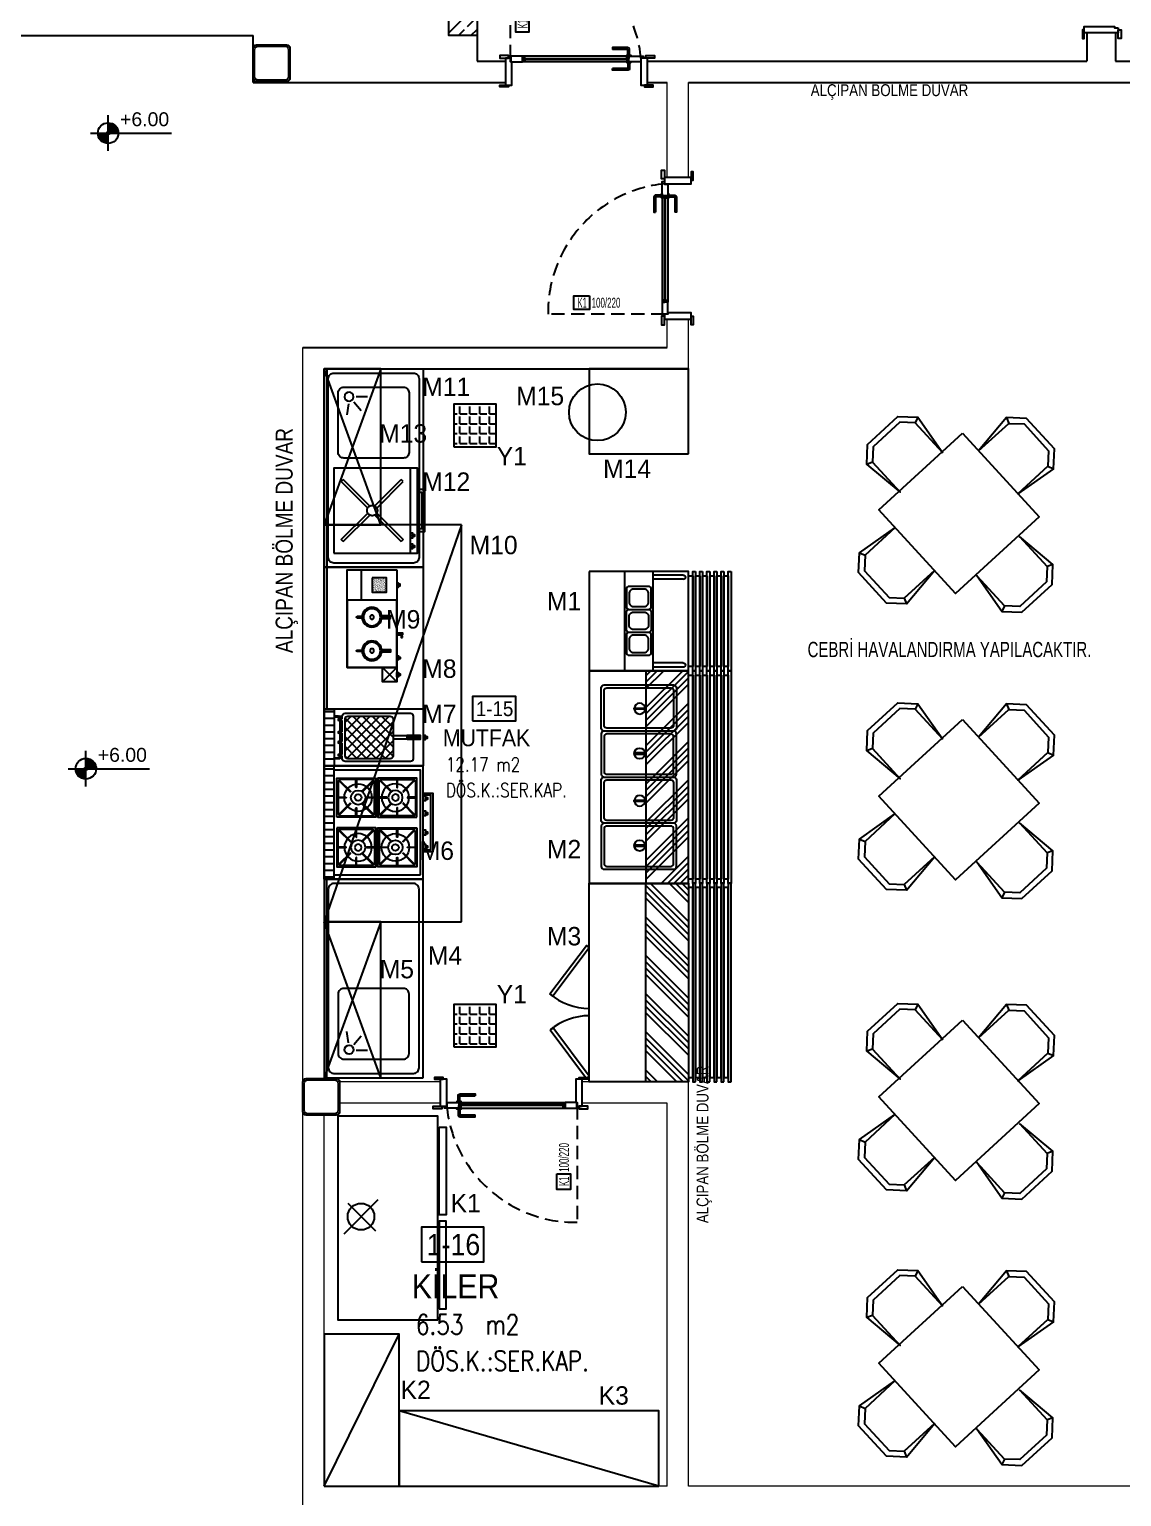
# Model space of a CAD drawing. Header units: centimetres. Extents: x 681015 to 688218, y 3995806 to 4004619.
# Drawn here: x 684008 to 684778, y 4000407 to 4001442 of the extents above; entities that cross this region are included whole.
import ezdxf
from ezdxf.enums import TextEntityAlignment as Align

# ---------------------------------------------------------------- set-up
doc = ezdxf.new("R2010")
doc.units = ezdxf.units.CM
doc.header["$LTSCALE"] = 100
doc.header["$MEASUREMENT"] = 0
for name, pattern in [('DASHED', [19.05, 12.7, -6.35]), ('DUZ', [500, 500]), ('HIDDEN2', [0.1875, 0.125, -0.0625])]:
    doc.linetypes.add(name, pattern=pattern)
doc.layers.get('0').update_dxf_attribs({"linetype": 'DUZ'})
for name, color, linetype in [('A-TEFRİŞ 2', 35, 'Continuous'), ('B-H', 34, 'Continuous'), ('BA', 6, 'Continuous'), ('CIHAZ', 2, 'Continuous'), ('DUV', 4, 'Continuous'), ('kapi', 2, 'Continuous'), ('KOT', 30, 'Continuous'), ('NOTASYON', 7, 'Continuous'), ('S2000-002 Çizgi', 7, 'Continuous'), ('TEXT', 7, 'Continuous'), ('TEXT-DÖŞ-KAPLAMA', 30, 'Continuous'), ('TEXT-M2', 8, 'Continuous'), ('TEXT-ODA-NO', 3, 'Continuous'), ('YAZI', 7, 'Continuous'), ('YZ1', 7, 'Continuous')]:
    doc.layers.add(name, color=color, linetype=linetype)
doc.layers.add('DOGALGAZ', color=130, linetype='Continuous', lineweight=0)
doc.styles.add('ARIEL25S', font='arial.ttf', dxfattribs={"width": 0.9, "height": 75})
doc.styles.add('BAS', font='arial.ttf', dxfattribs={"height": 100})
doc.styles.add('HELVI', font='arial.ttf', dxfattribs={"width": 0.9})
doc.styles.add('OL', font='arial.ttf', dxfattribs={"width": 0.8, "height": 15})
doc.styles.add('ROMANS', font='ROMANS.shx', dxfattribs={"width": 0.9})
doc.styles.add('SIMPLEX', font='turkce.shx', dxfattribs={"width": 0.65, "height": 10})
doc.styles.add('TAKSİM', font='GOTHIC.TTF', dxfattribs={"height": 20})
doc.styles.add('TR', font='arial.ttf')

# ---------------------------------------------------------------- blocks, each defined once
blk = doc.blocks.new('İSİM-DÖŞ')
at = {"style": 'HELVI', "width": 0.9}
for p in [(-2.06, -35.97), (-2.06, -65.17)]:
    blk.add_attdef('ODA', text='', height=21.78, dxfattribs=at).set_placement(p, align=Align.BOTTOM_LEFT)
at = {"layer": 'TEXT-DÖŞ-KAPLAMA', "style": 'ROMANS', "width": 0.8}
blk.add_attdef('DÖS', text='', height=16.34, dxfattribs=at).set_placement((0.55, -109.88), align=Align.BOTTOM_LEFT)
at = {"layer": 'TEXT-M2', "style": 'ROMANS', "width": 0.8}
blk.add_attdef('M2', text='', height=16.34, dxfattribs=at).set_placement((0.55, -87.06), align=Align.BOTTOM_LEFT)
blk = doc.blocks.new('K')
at = {"layer": 'KOT'}
for p, q in [((0, -9.49), (0, 9.49)), ((-9.49, 0), (33.83, 0)), ((-5.39, -1.03), (-5.39, 0)), ((-5.15, -1.91), (-5.15, 0)), ((-4.9, -2.47), (-4.9, 0)), ((-4.66, -2.91), (-4.66, 0)), ((-4.41, -3.27), (-4.41, 0)), ((-4.17, -3.57), (-4.17, 0)), ((-3.92, -3.84), (-3.92, 0)), ((-3.68, -4.08), (-3.68, 0)), ((-3.43, -4.28), (-3.43, 0)), ((-3.19, -4.47), (-3.19, 0)), ((-2.94, -4.63), (-2.94, 0)), ((-2.7, -4.78), (-2.7, 0)), ((-2.45, -4.91), (-2.45, 0)), ((-2.21, -5.03), (-2.21, 0)), ((-1.96, -5.13), (-1.96, 0)), ((-1.72, -5.21), (-1.72, 0)), ((-1.47, -5.29), (-1.47, 0)), ((-1.23, -5.35), (-1.23, 0)), ((-0.98, -5.4), (-0.98, 0)), ((-0.74, -5.44), (-0.74, 0)), ((0.25, 5.48), (0.25, 0.66)), ((0.49, 5.47), (0.49, 0.5)), ((0.74, 5.44), (0.74, 0)), ((0.98, 5.4), (0.98, 0)), ((1.23, 5.35), (1.23, 0)), ((1.47, 5.29), (1.47, 0)), ((1.72, 5.21), (1.72, 0)), ((1.96, 5.13), (1.96, 0)), ((2.21, 5.03), (2.21, 0)), ((2.45, 4.91), (2.45, 0)), ((2.7, 4.78), (2.7, 0)), ((2.94, 4.63), (2.94, 0)), ((3.19, 4.47), (3.19, 0)), ((3.43, 4.28), (3.43, 0)), ((3.68, 4.08), (3.68, 0)), ((3.92, 3.84), (3.92, 0)), ((4.17, 3.57), (4.17, 0)), ((4.41, 3.27), (4.41, 0)), ((4.66, 2.91), (4.66, 0)), ((4.9, 2.47), (4.9, 0)), ((5.15, 1.91), (5.15, 0)), ((5.39, 1.03), (5.39, 0)), ((-0.49, -5.47), (-0.49, -0.5)), ((-0.25, -5.48), (-0.25, -0.66))]:
    blk.add_line(p, q, dxfattribs=at)
for radius in [5.49, 0.7]:
    blk.add_circle((0, 0), radius, dxfattribs=at)
blk = doc.blocks.new('A$C604B7618')
at = {"layer": 'S2000-002 Çizgi'}
blk.add_lwpolyline([(0, 30.6), (30.6, 30.6), (30.6, 0), (0, 0), (0, 30.6)], dxfattribs=at)
blk.add_lwpolyline([(15.5, 29.5), (15.5, 23.4, -0.414214), (15.3, 23.2), (15.2, 23.2, -0.414214), (15, 23.4), (15, 29.5), (2.7, 29.5, 0.668179), (2.3, 28.6), (10.8, 20.1, -0.810443), (10.4, 19.8), (1.6, 28.6, 0.668179), (1, 28.4), (1, 15.5), (7.1, 15.5, -0.414214), (7.3, 15.3), (7.3, 15.2, -0.414214), (7.1, 15), (1, 15), (1, 2.7, 0.668179), (1.9, 2.3), (10.4, 10.8, -0.810443), (10.8, 10.4), (2, 1.6, 0.668179), (2.2, 1), (15, 1), (15, 7.1, -0.414214), (15.2, 7.3), (15.3, 7.3, -0.414214), (15.5, 7.1), (15.5, 1), (27.9, 1, 0.668179), (28.3, 1.9), (19.8, 10.4, -0.810443), (20.2, 10.8), (29, 2, 0.668179), (29.5, 2.2), (29.5, 15), (23.4, 15, -0.414214), (23.2, 15.2), (23.2, 15.3, -0.414214), (23.4, 15.5), (29.5, 15.5), (29.5, 28.4, 0.668179), (29, 28.6), (20.2, 19.8, -0.810443), (19.8, 20.1), (28.3, 28.6, 0.668179), (27.9, 29.5)], format="xyb", close=True, dxfattribs=at)
for radius in [10.8, 5.66, 2.6]:
    blk.add_circle((15.3, 13.8), radius, dxfattribs=at)
blk = doc.blocks.new('A$C65570A91')
at = {"layer": 'S2000-002 Çizgi'}
h = blk.add_hatch(dxfattribs=at)
h.set_pattern_fill('ANSI31', color=256, scale=1.5, angle=45, style=0)
h.set_pattern_definition([(90, (-2508.419, -6408.717), (-4.7625, 9e-16), [])])
h.paths.add_polyline_path([(0, 77), (0, 70), (80, 70), (80, 77)])
for points in [[(80, 70), (0, 70), (0, 77), (80, 77)], [(0, 7), (80, 7), (80, 77), (0, 77)], [(3, 9), (77, 9), (77, 70), (3, 70)], [(21.2, 7), (24.8, 7), (24.8, 5.5), (21.2, 5.5)], [(22.2, 5.5), (23.6, 5.5), (23.6, 4.1), (22.2, 4.1)], [(31, 7), (34.7, 7), (34.7, 5.5), (31, 5.5)], [(32, 5.5), (33.5, 5.5), (33.5, 4.1), (32, 4.1)], [(44.6, 7), (48.2, 7), (48.2, 5.5), (44.6, 5.5)], [(45.5, 5.5), (47, 5.5), (47, 4.1), (45.5, 4.1)], [(55.2, 7), (58.8, 7), (58.8, 5.5), (55.2, 5.5)], [(56.2, 5.5), (57.6, 5.5), (57.6, 4.1), (56.2, 4.1)]]:
    blk.add_lwpolyline(points, close=True, dxfattribs=at)
blk.add_lwpolyline([(19.5, 7), (19.5, 0), (60.5, 0), (60.5, 7), (59.5, 7), (59.5, 2), (20.5, 2), (20.5, 7), (19.5, 7)], dxfattribs=at)
at = {"layer": 'S2000-002 Çizgi', "yscale": 0.8999999999996362}
for p, xscale, zscale in [((36.2, 40.5), -0.8999999999996362, 0.9), ((43.8, 40.5), 0.8999999999996362, 0.8999999999996362)]:
    blk.add_blockref('A$C604B7618', p, dxfattribs=dict(at, xscale=xscale, zscale=zscale))
at = {"layer": 'S2000-002 Çizgi', "yscale": 0.8999999999996362, "rotation": 180}
for p, xscale, zscale in [((36.2, 39.1), 0.8999999999996362, 0.8999999999996362), ((43.8, 39.1), -0.8999999999996362, 0.9)]:
    blk.add_blockref('A$C604B7618', p, dxfattribs=dict(at, xscale=xscale, zscale=zscale))
blk = doc.blocks.new('A$C3D043C48')
at = {"layer": 'S2000-002 Çizgi'}
h = blk.add_hatch(dxfattribs=at)
h.set_pattern_fill('ANSI31', color=256, scale=1.5, angle=45, style=0)
h.set_pattern_definition([(90, (-3458.603, -4993.7387), (-4.7625, 9e-16), [])])
h.paths.add_polyline_path([(0, 72.6), (0, 65.6), (40, 65.6), (40, 72.6)])
h = blk.add_hatch(color=256, dxfattribs=at)
h.paths.add_polyline_path([(35, 61.8), (35, 62.4), (35, 65.6), (34.4, 65.6), (34.4, 62.4, -0.414214), (33.4, 61.4), (33, 61.4), (33, 60.8), (34, 60.8, 0.414214)])
h.paths.add_polyline_path([(32, 61.4), (24, 61.4), (24, 60.8), (32, 60.8)])
h.paths.add_polyline_path([(23, 61.4), (17, 61.4), (17, 60.8), (23, 60.8)])
h.paths.add_polyline_path([(16, 61.4), (8, 61.4), (8, 60.8), (16, 60.8)])
h.paths.add_polyline_path([(5.6, 62.4), (5.6, 65.6), (5, 65.6), (5, 61.8, 0.414214), (6, 60.8), (6.6, 60.8), (7, 60.8), (7, 61.4), (6.6, 61.4, -0.414214)])
h = blk.add_hatch(dxfattribs=at)
h.set_pattern_fill('ANSI37', color=256, scale=1.5, style=0)
h.set_pattern_definition([(45, (-3527.4763, -4981.5224), (-3.367596, 3.367596), []), (135, (-3527.4763, -4981.5224), (-3.367596, -3.367596), [])])
h.paths.add_polyline_path([(35, 55.8, 0.414214), (33, 57.8), (7, 57.8, 0.414214), (5, 55.8), (5, 26, 0.414214), (7, 24), (33, 24, 0.414214), (35, 26)])
blk.add_hatch(color=256, dxfattribs=at).paths.add_polyline_path([(18.5, 14), (21.5, 14), (21.5, 4.8), (18.5, 4.8)])
for p, q in [((5, 65.6), (5.6, 65.6)), ((5, 61.8), (5, 65.6)), ((5.6, 65.6), (5.6, 62.4)), ((7, 59.8), (7, 62.3)), ((8, 59.8), (8, 62.3)), ((16, 59.8), (16, 62.3)), ((17, 59.8), (17, 62.3)), ((23, 59.8), (23, 62.3)), ((24, 59.8), (24, 62.3)), ((32, 59.8), (32, 62.3)), ((33, 59.8), (33, 62.3)), ((35, 65.6), (34.4, 65.6)), ((34.4, 65.6), (34.4, 62.4)), ((35, 62.4), (35, 65.6)), ((35, 62.4), (35, 61.8)), ((6.6, 60.8), (6, 60.8)), ((6.6, 61.4), (7, 61.4)), ((7, 60.8), (6.6, 60.8)), ((8, 61.4), (16, 61.4)), ((16, 60.8), (8, 60.8)), ((17, 61.4), (23, 61.4)), ((23, 60.8), (17, 60.8)), ((24, 61.4), (32, 61.4)), ((32, 60.8), (24, 60.8)), ((33, 61.4), (33.4, 61.4)), ((34, 60.8), (33, 60.8))]:
    blk.add_line(p, q, dxfattribs=at)
for points in [[(0, 2.6), (40, 2.6), (40, 72.6), (0, 72.6)], [(0, 72.6), (40, 72.6), (40, 65.6), (0, 65.6)], [(19, 24), (19, 14), (21, 14), (21, 24)], [(18.5, 14), (21.5, 14), (21.5, 4.8), (18.5, 4.8)], [(18.4, 2.6), (21.6, 2.6), (21.6, 1.3), (18.4, 1.3)], [(19.3, 1.3), (20.7, 1.3), (20.7, 0), (19.3, 0)]]:
    blk.add_lwpolyline(points, close=True, dxfattribs=at)
for points in [[(29, 9.8), (5, 9.8, -0.414214), (3, 11.8), (3, 57.8, -0.414214), (5, 59.8), (7, 59.8)], [(33, 59.8), (35, 59.8, -0.414214), (37, 57.8), (37, 11.8, -0.414214), (35, 9.8), (29, 9.8)]]:
    blk.add_lwpolyline(points, format="xyb", dxfattribs=at)
blk.add_lwpolyline([(7, 57.8), (33, 57.8, -0.414214), (35, 55.8), (35, 26, -0.414214), (33, 24), (7, 24, -0.414214), (5, 26), (5, 55.8, -0.414214)], format="xyb", close=True, dxfattribs=at)
for points in [[(8, 59.8), (16, 59.8)], [(17, 59.8), (23, 59.8)], [(24, 59.8), (32, 59.8)]]:
    blk.add_lwpolyline(points, dxfattribs=at)
for centre, radius, start, end in [((6.6, 62.4), 1, 180, 270), ((7.5, 62.3), 0.5, 0, 180), ((16.5, 62.3), 0.5, 0, 180), ((23.5, 62.3), 0.5, 0, 180), ((32.5, 62.3), 0.5, 0, 180), ((33.4, 62.4), 1, 270, 0), ((6, 61.8), 1, 180, 270), ((34, 61.8), 1, 270, 0)]:
    blk.add_arc(centre, radius, start, end, dxfattribs=at)
blk = doc.blocks.new('A$C521B02A0')
at = {"layer": 'S2000-002 Çizgi'}
blk.add_line((6.6, 10), (10.6, 10), dxfattribs=at)
for points in [[(0, 64), (0, 10), (60, 10), (60, 64)], [(0, 64), (0, 5), (60, 5), (60, 64)], [(3, 10), (6.6, 10), (6.6, 8.5), (3, 8.5)], [(4, 8.5), (5.4, 8.5), (5.4, 7.1), (4, 7.1)], [(10.6, 10), (14.3, 10), (14.3, 8.5), (10.6, 8.5)], [(11.6, 8.5), (13.1, 8.5), (13.1, 7.1), (11.6, 7.1)], [(45, 0), (15, 0), (15, 5), (45, 5)], [(43, 2), (17, 2), (17, 5), (43, 5)]]:
    blk.add_lwpolyline(points, close=True, dxfattribs=at)
at = {"layer": 'S2000-002 Çizgi', "linetype": 'DASHED'}
for points in [[(8.1, 57.4), (9.5, 58.8)], [(8.1, 57.4), (26.8, 38.7)], [(9.5, 58.8), (28.2, 40.1)], [(31.9, 40.2), (50.5, 58.8)], [(33.3, 38.8), (51.9, 57.4)], [(50.5, 58.8), (51.9, 57.4)], [(26.7, 35.1), (8.1, 16.4)], [(28.1, 33.6), (9.5, 15)], [(31.8, 33.7), (50.5, 15)], [(33.2, 35.2), (51.9, 16.4)], [(9.5, 15), (8.1, 16.4)], [(50.5, 15), (51.9, 16.4)]]:
    blk.add_lwpolyline(points, dxfattribs=at)
blk.add_circle((30, 36.9), 3.63, dxfattribs=at)
blk = doc.blocks.new('A$C55296281')
at = {"layer": 'S2000-002 Çizgi'}
for p, q in [((24.7, 52.8), (32.5, 53.9)), ((19.5, 47.3), (19.5, 39.4)), ((23.4, 49), (29.5, 43.9))]:
    blk.add_line(p, q, dxfattribs=at)
for points in [[(0, 68), (140, 68), (140, 70), (0, 70)], [(0, 0), (140, 0), (140, 70), (0, 70)]]:
    blk.add_lwpolyline(points, close=True, dxfattribs=at)
for points in [[(7, 3), (133, 3, 0.414214), (137, 7), (137, 63, 0.414214), (133, 67), (7, 67, 0.414214), (3, 63), (3, 7, 0.414214)], [(17, 10), (59, 10, 0.414214), (63, 14), (63, 56, 0.414214), (59, 60), (17, 60, 0.414214), (13, 56), (13, 14, 0.414214)]]:
    blk.add_lwpolyline(points, format="xyb", close=True, dxfattribs=at)
blk.add_circle((19.7, 52.3), 3.19, dxfattribs=at)
blk = doc.blocks.new('A$C047744E0')
at = {"layer": 'S2000-002 Çizgi'}
h = blk.add_hatch(dxfattribs=at)
h.set_pattern_fill('AR-SAND', color=256, scale=0.5, style=0)
h.set_pattern_definition([(37.5, (-4072.69315, -3944.5775), (-0.03149668, 0.96341188), [0, -0.76, 0, -0.85, 0, -0.8125]), (7.5, (-4072.6931, -3944.5775), (0.88488835, 1.41107303), [0, -0.41, 0, -0.685, 0, -0.2625]), (327.5, (-4073.30815, -3944.5775), (1.55707093, 0.00282953), [0, -0.25, 0, -0.9, 0, -1.175]), (317.5, (-4073.3081, -3944.5775), (1.5030633, 0.43883778), [0, -0.125, 0, -0.59, 0, -0.675])])
h.paths.add_polyline_path([(5.7, 21.6), (15.8, 21.6), (15.8, 11.5), (5.7, 11.5)])
for points in [[(34.4, 14.8, -0.072213), (32.4, 14.8), (32.4, 8.5), (34.4, 8.5)], [(56.1, 8.5), (58.1, 8.5), (58.1, 14.8, -0.072213), (56.1, 14.8)]]:
    blk.add_hatch(color=256, dxfattribs=at).paths.add_polyline_path(points)
for p, q in [((69, 14.2), (79, 4.2)), ((79, 14.2), (69, 4.2))]:
    blk.add_line(p, q, dxfattribs=at)
for points in [[(0, 4.2), (69, 4.2), (69, 39.2), (0, 39.2)], [(0, 29.2), (21.5, 29.2), (21.5, 39.2), (0, 39.2)], [(69, 4.2), (21.5, 4.2), (21.5, 39.2), (69, 39.2)], [(5.7, 21.6), (15.8, 21.6), (15.8, 11.5), (5.7, 11.5)], [(69, 4.2), (79, 4.2), (79, 14.2), (69, 14.2)], [(9.3, 4.2), (12.2, 4.2), (12.2, 3), (9.3, 3)], [(10.2, 3), (11.3, 3), (11.3, 1.9), (10.2, 1.9)], [(47.8, 0.2), (45.2, 0.4), (45.2, 1), (47.8, 1.2)], [(63.5, 4.2), (60.6, 4.2), (60.6, 3), (63.5, 3)], [(62.7, 3), (61.5, 3), (61.5, 1.9), (62.7, 1.9)], [(75.5, 4.2), (72.5, 4.2), (72.5, 3), (75.5, 3)], [(74.6, 3), (73.4, 3), (73.4, 1.9), (74.6, 1.9)]]:
    blk.add_lwpolyline(points, close=True, dxfattribs=at)
for points in [[(32.9, 28.7), (32.9, 32.2)], [(33.8, 32.2), (33.8, 28.7)], [(56.7, 32.2), (56.7, 28.7)], [(57.6, 28.7), (57.6, 32.2)], [(34.4, 14.8), (34.4, 8.5), (32.4, 8.5), (32.4, 14.8)], [(56.1, 14.8), (56.1, 8.5), (58.1, 8.5), (58.1, 14.8)], [(45.8, 0), (44.7, 0), (44.7, 4.2)], [(45.8, 4.2), (45.8, 1.1)], [(45.8, 0.4), (45.8, 0)]]:
    blk.add_lwpolyline(points, dxfattribs=at)
for centre, radius in [((33.4, 21.7), 7), ((33.4, 21.7), 6), ((33.4, 21.7), 1.45), ((57.1, 21.7), 7), ((57.1, 21.7), 6), ((57.1, 21.7), 1.45)]:
    blk.add_circle(centre, radius, dxfattribs=at)
for centre in [(33.4, 32.2), (57.1, 32.2)]:
    blk.add_arc(centre, 0.438, 0, 180, dxfattribs=at)
blk = doc.blocks.new('A$C34105880')
at = {"layer": 'S2000-002 Çizgi'}
for p, q in [((2.5, 33.7), (2.5, 55)), ((5.5, 33.7), (5.5, 55)), ((64.5, 33.7), (64.5, 55)), ((67.5, 33.7), (67.5, 55))]:
    blk.add_line(p, q, dxfattribs=at)
for points in [[(0, 100), (70, 100), (70, 30), (0, 30)], [(0, 55), (0, 75), (70, 75), (70, 55)], [(0, 25), (70, 25), (70, 27), (0, 27)], [(0, 20), (70, 20), (70, 22), (0, 22)], [(3, 27), (67, 27), (67, 30), (3, 30)], [(3, 22), (67, 22), (67, 25), (3, 25)], [(0, 15), (70, 15), (70, 17), (0, 17)], [(0, 10), (70, 10), (70, 12), (0, 12)], [(3, 17), (67, 17), (67, 20), (3, 20)], [(3, 12), (67, 12), (67, 15), (3, 15)], [(3, 12), (67, 12), (67, 15), (3, 15)], [(3, 12), (67, 12), (67, 15), (3, 15)], [(0, 5), (70, 5), (70, 7), (0, 7)], [(0, 0), (70, 0), (70, 2), (0, 2)], [(3, 7), (67, 7), (67, 10), (3, 10)], [(3, 7), (67, 7), (67, 10), (3, 10)], [(3, 2), (67, 2), (67, 5), (3, 5)]]:
    blk.add_lwpolyline(points, close=True, dxfattribs=at)
for points in [[(12.5, 73.8), (24.7, 73.8, -0.414214), (26.7, 71.8), (26.7, 58.2, -0.414214), (24.7, 56.2), (12.5, 56.2, -0.414214), (10.5, 58.2), (10.5, 71.8, -0.414214)], [(40.9, 73.8), (28.7, 73.8, 0.414214), (26.7, 71.8), (26.7, 58.2, 0.414214), (28.7, 56.2), (40.9, 56.2, 0.414214), (42.9, 58.2), (42.9, 71.8, 0.414214)], [(44.9, 73.8), (57.1, 73.8, -0.414214), (59.1, 71.8), (59.1, 58.2, -0.414214), (57.1, 56.2), (44.9, 56.2, -0.414214), (42.9, 58.2), (42.9, 71.8, -0.414214)], [(15.5, 71.8), (21.7, 71.8, -0.414214), (24.7, 68.8), (24.7, 61.2, -0.414214), (21.7, 58.2), (15.5, 58.2, -0.414214), (12.5, 61.2), (12.5, 68.8, -0.414214)], [(37.9, 71.8), (31.7, 71.8, 0.414214), (28.7, 68.8), (28.7, 61.2, 0.414214), (31.7, 58.2), (37.9, 58.2, 0.414214), (40.9, 61.2), (40.9, 68.8, 0.414214)], [(47.9, 71.8), (54.1, 71.8, -0.414214), (57.1, 68.8), (57.1, 61.2, -0.414214), (54.1, 58.2), (47.9, 58.2, -0.414214), (44.9, 61.2), (44.9, 68.8, -0.414214)]]:
    blk.add_lwpolyline(points, format="xyb", close=True, dxfattribs=at)
for centre in [(4, 33.7), (66, 33.7), (66, 33.7)]:
    blk.add_arc(centre, 1.51, 180, 0, dxfattribs=at)
blk = doc.blocks.new('A$C4383204F')
at = {"layer": 'S2000-002 Çizgi'}
for points in [[(51, 32.5), (2, 32.5, 0.414214), (0, 30.5), (0, 2, 0.414214), (2, 0), (51, 0, 0.414214), (53, 2), (53, 30.5, 0.414214)], [(49, 30.5), (4, 30.5, 0.414214), (2, 28.5), (2, 4, 0.414214), (4, 2), (49, 2, 0.414214), (51, 4), (51, 28.5, 0.414214)]]:
    blk.add_lwpolyline(points, format="xyb", close=True, dxfattribs=at)
blk.add_lwpolyline([(29.7, 16.2), (22.2, 16.2), (22.2, 15.4), (29.7, 15.4)], close=True, dxfattribs=at)
blk.add_circle((25.9, 15.8), 3.82, dxfattribs=at)
blk = doc.blocks.new('A$C50303E51')
at = {"layer": 'S2000-002 Çizgi'}
h = blk.add_hatch(dxfattribs=at)
h.set_pattern_fill('ANSI34', color=254, style=0)
h.set_pattern_definition([(45, (-7223.186, -591.372), (-13.470384, 13.470384), []), (45, (-7218.696, -591.372), (-13.470384, 13.470384), []), (45, (-7214.205, -591.372), (-13.470384, 13.470384), []), (45, (-7209.715, -591.372), (-13.470384, 13.470384), [])])
h.paths.add_polyline_path([(150, 60), (150, 30), (0, 30), (0, 60)])
for points in [[(0, 100), (150, 100), (150, 30), (0, 30)], [(0, 60), (150, 60), (150, 30), (0, 30)], [(0, 25), (150, 25), (150, 27), (0, 27)], [(0, 20), (150, 20), (150, 22), (0, 22)], [(3, 27), (147, 27), (147, 30), (3, 30)], [(3, 22), (147, 22), (147, 25), (3, 25)], [(0, 15), (150, 15), (150, 17), (0, 17)], [(0, 10), (150, 10), (150, 12), (0, 12)], [(3, 17), (147, 17), (147, 20), (3, 20)], [(3, 12), (147, 12), (147, 15), (3, 15)], [(3, 12), (147, 12), (147, 15), (3, 15)], [(3, 12), (147, 12), (147, 15), (3, 15)], [(0, 5), (150, 5), (150, 7), (0, 7)], [(0, 0), (150, 0), (150, 2), (0, 2)], [(3, 7), (147, 7), (147, 10), (3, 10)], [(3, 7), (147, 7), (147, 10), (3, 10)], [(3, 2), (147, 2), (147, 5), (3, 5)]]:
    blk.add_lwpolyline(points, close=True, dxfattribs=at)
at = {"layer": 'S2000-002 Çizgi', "rotation": 90}
for p in [(42.5, 38.5), (107.5, 38.5)]:
    blk.add_blockref('A$C4383204F', p, dxfattribs=at)
at = {"layer": 'S2000-002 Çizgi', "extrusion": (0, 0, -1), "zscale": -1, "rotation": 90}
for p in [(-42.5, 38.5), (-107.5, 38.5)]:
    blk.add_blockref('A$C4383204F', p, dxfattribs=at)
blk = doc.blocks.new('A$C52B82AD5')
at = {"layer": 'CIHAZ', "color": 5}
for p, q in [((60.9, 72), (85.1, 47.9)), ((82.4, 69.4), (63, 49.9))]:
    blk.add_line(p, q, dxfattribs=at)
for points in [[(8, 5), (8, 0), (69.7, 0), (69.7, 5)], [(136, 5), (136, 0), (74.3, 0), (74.3, 5)]]:
    blk.add_lwpolyline(points, close=True, dxfattribs=at)
blk.add_circle((73, 60), 9.38, dxfattribs=at)
at = {"layer": 'S2000-002 Çizgi'}
blk.add_lwpolyline([(144, 76), (144, 6), (0, 6), (0, 76)], close=True, dxfattribs=at)
blk = doc.blocks.new('A$C07C35D29')
at = {"layer": 'S2000-002 Çizgi'}
h = blk.add_hatch(dxfattribs=at)
h.set_pattern_fill('ANSI34', color=254, angle=90, style=0)
h.set_pattern_definition([(135, (720.211, -8341.133), (-13.470384, -13.470384), []), (135, (720.211, -8336.643), (-13.470384, -13.470384), []), (135, (720.211, -8332.153), (-13.470384, -13.470384), []), (135, (720.211, -8327.663), (-13.470384, -13.470384), [])])
h.paths.add_polyline_path([(112.7, 178.8), (82.7, 178.8), (82.7, 38.8), (112.7, 38.8)])
for points in [[(42.7, 178.8), (112.7, 178.8), (112.7, 38.8), (42.7, 38.8)], [(82.7, 38.8), (82.7, 178.8), (112.7, 178.8), (112.7, 38.8)], [(117.7, 38.8), (117.7, 178.8), (115.7, 178.8), (115.7, 38.8)], [(122.7, 38.8), (122.7, 178.8), (120.7, 178.8), (120.7, 38.8)], [(127.7, 38.8), (127.7, 178.8), (125.7, 178.8), (125.7, 38.8)], [(132.7, 38.8), (132.7, 178.8), (130.7, 178.8), (130.7, 38.8)], [(137.7, 38.8), (137.7, 178.8), (135.7, 178.8), (135.7, 38.8)], [(142.7, 38.8), (142.7, 178.8), (140.7, 178.8), (140.7, 38.8)], [(115.7, 41.8), (115.7, 175.8), (112.7, 175.8), (112.7, 41.8)], [(120.7, 41.8), (120.7, 175.8), (117.7, 175.8), (117.7, 41.8)], [(125.7, 41.8), (125.7, 175.8), (122.7, 175.8), (122.7, 41.8)], [(130.7, 41.8), (130.7, 175.8), (127.7, 175.8), (127.7, 41.8)], [(130.7, 41.8), (130.7, 175.8), (127.7, 175.8), (127.7, 41.8)], [(130.7, 41.8), (130.7, 175.8), (127.7, 175.8), (127.7, 41.8)], [(135.7, 41.8), (135.7, 175.8), (132.7, 175.8), (132.7, 41.8)], [(135.7, 41.8), (135.7, 175.8), (132.7, 175.8), (132.7, 41.8)], [(140.7, 41.8), (140.7, 175.8), (137.7, 175.8), (137.7, 41.8)], [(14.9, 100.8), (40.7, 134.9), (42.7, 133.4), (17, 99.3)], [(15.1, 75.4), (40.7, 41.2), (42.7, 42.7), (17.1, 77)]]:
    blk.add_lwpolyline(points, close=True, dxfattribs=at)
for centre, radius, start, end in [((42.7, 133.4), 42.8, 229.4908, 270), ((42.7, 42.7), 42.7, 90, 130.245)]:
    blk.add_arc(centre, radius, start, end, dxfattribs=at)
blk = doc.blocks.new('NOT-1')
at = {"layer": 'NOTASYON'}
blk.add_lwpolyline([(15.7, 13.8), (15.7, 0), (0, 0), (0, 13.8)], close=True, dxfattribs=at)
at = {"layer": 'NOTASYON', "style": 'SIMPLEX', "width": 0.55}
for tag, p in [('ISIM', (1.8, -1.4)), ('BOYUT', (17.7, -1.4))]:
    blk.add_attdef(tag, text='', height=10, dxfattribs=at).set_placement(p, align=Align.BOTTOM_LEFT)

msp = doc.modelspace()

# ---------------------------------------------------------------- hatches: boundary and pattern name
h = msp.add_hatch()
h.set_pattern_fill('ANGLE', color=256)
h.set_pattern_definition([(0, (681231.446, 3999438.62), (0, 6.985), [5.08, -1.905]), (90, (681231.446, 3999438.62), (-6.985, 4e-16), [5.08, -1.905])])
h.paths.add_polyline_path([(684337.5, 4001177.7), (684307.5, 4001177.7), (684307.5, 4001147.7), (684337.5, 4001147.7)])
h = msp.add_hatch()
h.set_pattern_fill('ANGLE', color=256)
h.set_pattern_definition([(0, (681231.446, 3999015.285), (0, 6.985), [5.08, -1.905]), (90, (681231.446, 3999015.285), (-6.985, 4e-16), [5.08, -1.905])])
h.paths.add_polyline_path([(684337.5, 4000754.4), (684307.5, 4000754.4), (684307.5, 4000724.4), (684337.5, 4000724.4)])
at = {"layer": 'B-H'}
h = msp.add_hatch(dxfattribs=at)
h.set_pattern_fill('ANSI33', color=256, scale=50, angle=360, style=0)
h.set_pattern_definition([(45, (525.103, -43129.298), (-8.838834765, 8.838834765), []), (45, (533.941, -43129.298), (-8.838834765, 8.838834765), [6.25, -3.125])])
h.paths.add_polyline_path([(684324, 4001487.7), (684304, 4001487.7), (684304, 4001437.7), (684324, 4001437.7)])

# ---------------------------------------------------------------- linework, layer by layer
for p, q in [((684256, 4001092.7), (684216, 4001202.7)), ((684256, 4001202.7), (684216, 4001092.7)), ((684256, 4000702.7), (684216, 4000812.7)), ((684256, 4000812.7), (684216, 4000702.7))]:
    msp.add_line(p, q)
at = {"color": 7}
for p, q in [((684216, 4000414.7), (684269, 4000521.7)), ((684452, 4000414.7), (684269, 4000467.7))]:
    msp.add_line(p, q, dxfattribs=at)
for points in [[(684256, 4001092.7), (684256, 4001202.7), (684216, 4001202.7), (684216, 4001092.7)], [(684307.5, 4001147.7), (684337.5, 4001147.7), (684337.5, 4001177.7), (684307.5, 4001177.7)], [(684286, 4001062.7), (684286, 4000962.7), (684216, 4000962.7), (684216, 4001062.7)], [(684218, 4001062.7), (684218, 4000962.7), (684216, 4000962.7), (684216, 4001062.7)], [(684256, 4000702.7), (684256, 4000812.7), (684216, 4000812.7), (684216, 4000702.7)], [(684307.5, 4000724.4), (684337.5, 4000724.4), (684337.5, 4000754.4), (684307.5, 4000754.4)]]:
    msp.add_lwpolyline(points, close=True)
for points in [[(684473, 4001142.7), (684473, 4001202.7), (684403, 4001202.7), (684403, 4001142.7)], [(684216, 4000414.7), (684269, 4000414.7), (684269, 4000521.7), (684216, 4000521.7)], [(684452, 4000414.7), (684452, 4000467.7), (684269, 4000467.7), (684269, 4000414.7)]]:
    msp.add_lwpolyline(points, close=True, dxfattribs=at)
msp.add_circle((684408.8, 4001172), 20, dxfattribs=at)
at = {"layer": 'A-TEFRİŞ 2'}
for points in [[(684652.4, 4001143.3), (684632.9, 4001164.5), (684622.1, 4001165), (684603.2, 4001147.6), (684602.7, 4001136.8), (684622.2, 4001115.6), (684602.7, 4001136.8), (684598.7, 4001135.3), (684599.3, 4001149.4), (684620.6, 4001169.1), (684634.7, 4001168.5), (684632.9, 4001164.5)], [(684634.7, 4001168.5), (684652.4, 4001143.3)], [(684677.6, 4001144.8), (684698.8, 4001164.2), (684709.6, 4001163.8), (684726.9, 4001144.9), (684726.5, 4001134), (684705.3, 4001114.6), (684726.5, 4001134), (684730.4, 4001132.2), (684731, 4001146.3), (684711.4, 4001167.7), (684697.3, 4001168.3), (684698.8, 4001164.2)], [(684697.3, 4001168.3), (684677.6, 4001144.8)], [(684598.7, 4001135.3), (684622.2, 4001115.6)], [(684730.4, 4001132.2), (684705.3, 4001114.6)], [(684618.6, 4001090.6), (684597.5, 4001071.2), (684597, 4001060.3), (684614.4, 4001041.4), (684625.2, 4001041), (684646.4, 4001060.4), (684625.2, 4001041), (684626.7, 4001036.9), (684612.6, 4001037.5), (684592.9, 4001058.9), (684593.5, 4001073), (684597.5, 4001071.2)], [(684593.5, 4001073), (684618.6, 4001090.6)], [(684706.5, 4001084.4), (684726, 4001063.2), (684725.5, 4001052.4), (684706.6, 4001035), (684695.8, 4001035.5), (684676.3, 4001056.7), (684695.8, 4001035.5), (684694, 4001031.6), (684708.1, 4001031), (684729.4, 4001050.6), (684730, 4001064.7), (684726, 4001063.2)], [(684730, 4001064.7), (684706.5, 4001084.4)], [(684626.7, 4001036.9), (684646.4, 4001060.4)], [(684694, 4001031.6), (684676.3, 4001056.7)], [(684652.4, 4000941.4), (684632.9, 4000962.6), (684622.1, 4000963), (684603.2, 4000945.7), (684602.7, 4000934.8), (684622.2, 4000913.6), (684602.7, 4000934.8), (684598.7, 4000933.3), (684599.3, 4000947.5), (684620.6, 4000967.1), (684634.7, 4000966.5), (684632.9, 4000962.6)], [(684634.7, 4000966.5), (684652.4, 4000941.4)], [(684677.6, 4000942.8), (684698.8, 4000962.3), (684709.6, 4000961.8), (684726.9, 4000942.9), (684726.5, 4000932.1), (684705.3, 4000912.6), (684726.5, 4000932.1), (684730.4, 4000930.2), (684731, 4000944.4), (684711.4, 4000965.7), (684697.3, 4000966.3), (684698.8, 4000962.3)], [(684697.3, 4000966.3), (684677.6, 4000942.8)], [(684598.7, 4000933.3), (684622.2, 4000913.6)], [(684730.4, 4000930.2), (684705.3, 4000912.6)], [(684618.6, 4000888.7), (684597.5, 4000869.2), (684597, 4000858.4), (684614.4, 4000839.5), (684625.2, 4000839), (684646.4, 4000858.5), (684625.2, 4000839), (684626.7, 4000834.9), (684612.6, 4000835.5), (684592.9, 4000856.9), (684593.5, 4000871), (684597.5, 4000869.2)], [(684593.5, 4000871), (684618.6, 4000888.7)], [(684706.5, 4000882.5), (684726, 4000861.3), (684725.5, 4000850.5), (684706.6, 4000833.1), (684695.8, 4000833.5), (684676.3, 4000854.7), (684695.8, 4000833.5), (684694, 4000829.6), (684708.1, 4000829), (684729.4, 4000848.6), (684730, 4000862.8), (684726, 4000861.3)], [(684730, 4000862.8), (684706.5, 4000882.5)], [(684626.7, 4000834.9), (684646.4, 4000858.5)], [(684694, 4000829.6), (684676.3, 4000854.7)], [(684652.4, 4000729.4), (684632.9, 4000750.6), (684622.1, 4000751.1), (684603.2, 4000733.7), (684602.7, 4000722.9), (684622.2, 4000701.7), (684602.7, 4000722.9), (684598.7, 4000721.4), (684599.3, 4000735.5), (684620.6, 4000755.1), (684634.7, 4000754.5), (684632.9, 4000750.6)], [(684634.7, 4000754.5), (684652.4, 4000729.4)], [(684677.6, 4000730.8), (684698.8, 4000750.3), (684709.6, 4000749.8), (684726.9, 4000730.9), (684726.5, 4000720.1), (684705.3, 4000700.6), (684726.5, 4000720.1), (684730.4, 4000718.3), (684731, 4000732.4), (684711.4, 4000753.8), (684697.3, 4000754.4), (684698.8, 4000750.3)], [(684697.3, 4000754.4), (684677.6, 4000730.8)], [(684598.7, 4000721.4), (684622.2, 4000701.7)], [(684730.4, 4000718.3), (684705.3, 4000700.6)], [(684618.6, 4000676.7), (684597.5, 4000657.2), (684597, 4000646.4), (684614.4, 4000627.5), (684625.2, 4000627.1), (684646.4, 4000646.5), (684625.2, 4000627.1), (684626.7, 4000623), (684612.6, 4000623.6), (684592.9, 4000644.9), (684593.5, 4000659.1), (684597.5, 4000657.2)], [(684593.5, 4000659.1), (684618.6, 4000676.7)], [(684706.5, 4000670.5), (684726, 4000649.3), (684725.5, 4000638.5), (684706.6, 4000621.1), (684695.8, 4000621.6), (684676.3, 4000642.8), (684695.8, 4000621.6), (684694, 4000617.7), (684708.1, 4000617.1), (684729.4, 4000636.7), (684730, 4000650.8), (684726, 4000649.3)], [(684730, 4000650.8), (684706.5, 4000670.5)], [(684626.7, 4000623), (684646.4, 4000646.5)], [(684694, 4000617.7), (684676.3, 4000642.8)], [(684652.4, 4000541.6), (684632.9, 4000562.7), (684622.1, 4000563.2), (684603.2, 4000545.8), (684602.7, 4000535), (684622.2, 4000513.8), (684602.7, 4000535), (684598.7, 4000533.5), (684599.3, 4000547.7), (684620.6, 4000567.3), (684634.7, 4000566.7), (684632.9, 4000562.7)], [(684634.7, 4000566.7), (684652.4, 4000541.6)], [(684677.6, 4000543), (684698.8, 4000562.4), (684709.6, 4000562), (684726.9, 4000543.1), (684726.5, 4000532.2), (684705.3, 4000512.8), (684726.5, 4000532.2), (684730.4, 4000530.4), (684731, 4000544.6), (684711.4, 4000565.9), (684697.3, 4000566.5), (684698.8, 4000562.4)], [(684697.3, 4000566.5), (684677.6, 4000543)], [(684598.7, 4000533.5), (684622.2, 4000513.8)], [(684730.4, 4000530.4), (684705.3, 4000512.8)], [(684618.6, 4000488.9), (684597.5, 4000469.4), (684597, 4000458.6), (684614.4, 4000439.7), (684625.2, 4000439.2), (684646.4, 4000458.7), (684625.2, 4000439.2), (684626.7, 4000435.1), (684612.6, 4000435.7), (684592.9, 4000457.1), (684593.5, 4000471.2), (684597.5, 4000469.4)], [(684593.5, 4000471.2), (684618.6, 4000488.9)], [(684706.5, 4000482.6), (684726, 4000461.5), (684725.5, 4000450.6), (684706.6, 4000433.3), (684695.8, 4000433.7), (684676.3, 4000454.9), (684695.8, 4000433.7), (684694, 4000429.8), (684708.1, 4000429.2), (684729.4, 4000448.8), (684730, 4000462.9), (684726, 4000461.5)], [(684730, 4000462.9), (684706.5, 4000482.6)], [(684626.7, 4000435.1), (684646.4, 4000458.7)], [(684694, 4000429.8), (684676.3, 4000454.9)]]:
    msp.add_lwpolyline(points, dxfattribs=at)
for points in [[(684666.1, 4001157.2), (684720.2, 4001098.3), (684661.3, 4001044.2), (684607.2, 4001103.1)], [(684666.1, 4000955.3), (684720.2, 4000896.4), (684661.3, 4000842.3), (684607.2, 4000901.2)], [(684666.1, 4000743.3), (684720.2, 4000684.4), (684661.3, 4000630.3), (684607.2, 4000689.2)], [(684666.1, 4000555.5), (684720.2, 4000496.6), (684661.3, 4000442.4), (684607.2, 4000501.3)]]:
    msp.add_lwpolyline(points, close=True, dxfattribs=at)
at = {"layer": 'BA'}
msp.add_lwpolyline([(684304, 4001487.7), (684324, 4001487.7), (684324, 4001437.7), (684304, 4001437.7), (684304, 4001487.7)], dxfattribs=at)
for points in [[(684168.5, 4001431.2), (684189.5, 4001431.2, -0.414214), (684192, 4001428.7), (684192, 4001407.7, -0.414214), (684189.5, 4001405.2), (684168.5, 4001405.2, -0.414214), (684166, 4001407.7), (684166, 4001428.7, -0.414214)], [(684169.5, 4001430.2), (684188.5, 4001430.2, -0.414214), (684191, 4001427.7), (684191, 4001408.7, -0.414214), (684188.5, 4001406.2), (684169.5, 4001406.2, -0.414214), (684167, 4001408.7), (684167, 4001427.7, -0.414214)], [(684203.5, 4000702.2), (684224.5, 4000702.2, -0.414214), (684227, 4000699.7), (684227, 4000678.7, -0.414214), (684224.5, 4000676.2), (684203.5, 4000676.2, -0.414214), (684201, 4000678.7), (684201, 4000699.7, -0.414214)], [(684204.5, 4000701.2), (684223.5, 4000701.2, -0.414214), (684226, 4000698.7), (684226, 4000679.7, -0.414214), (684223.5, 4000677.2), (684204.5, 4000677.2, -0.414214), (684202, 4000679.7), (684202, 4000698.7, -0.414214)]]:
    msp.add_lwpolyline(points, format="xyb", close=True, dxfattribs=at)
at = {"layer": 'DOGALGAZ'}
for p, q in [((684458, 4001337.7), (684458, 4001404.7)), ((684473, 4001337.7), (684473, 4001404.7)), ((684458, 4001217.7), (684458, 4001237.7)), ((684473, 4001202.7), (684473, 4001237.7)), ((684201, 4000379.7), (684201, 4001217.7)), ((684216, 4000701.7), (684216, 4001202.7)), ((684298, 4000699.7), (684227, 4000699.7)), ((684473, 4000699.7), (684398, 4000699.7)), ((684473, 4000414.7), (684473, 4000699.7)), ((684298, 4000684.7), (684227, 4000684.7)), ((684458, 4000684.7), (684398, 4000684.7)), ((684458, 4000414.7), (684458, 4000684.7)), ((684216, 4000414.7), (684216, 4000675.7)), ((684458, 4000414.7), (684216, 4000414.7)), ((684929, 4000414.7), (684473, 4000414.7))]:
    msp.add_line(p, q, dxfattribs=at)
at = {"layer": 'DUV', "lineweight": -2}
for p, q in [((683957, 4001437.7), (684166, 4001437.7)), ((684166, 4001404.7), (684166, 4001437.7)), ((684754, 4001439.7), (684754, 4001419.7)), ((684774, 4001439.7), (684754, 4001439.7)), ((684774, 4001439.7), (684774, 4001419.7)), ((684344, 4001419.7), (684344, 4001404.7)), ((684444, 4001404.7), (684444, 4001419.7)), ((684473, 4001337.7), (684458, 4001337.7)), ((684458, 4001237.7), (684473, 4001237.7)), ((684201, 4001217.7), (684458, 4001217.7)), ((684216, 4001202.7), (684473, 4001202.7)), ((684298, 4000699.7), (684298, 4000684.7)), ((684398, 4000684.7), (684398, 4000699.7))]:
    msp.add_line(p, q, dxfattribs=at)
at = {"layer": 'DUV'}
for p, q in [((684324, 4001437.7), (684324, 4001419.7)), ((684324, 4001419.7), (684344, 4001419.7)), ((684444, 4001419.7), (684754, 4001419.7)), ((684774, 4001419.7), (684924, 4001419.7)), ((684166, 4001404.7), (684344, 4001404.7)), ((684444, 4001404.7), (684458, 4001404.7)), ((684473, 4001404.7), (684929, 4001404.7))]:
    msp.add_line(p, q, dxfattribs=at)
at = {"layer": 'kapi', "linetype": 'HIDDEN2', "ltscale": 0.75}
for points in [[(684347.5, 4001421.7), (684347.5, 4001503.7, -0.389764), (684439.5, 4001421.7)], [(684456, 4001241.2), (684374, 4001241.2, -0.389764), (684456, 4001333.2)], [(684394.5, 4000682.7), (684394.5, 4000600.7, -0.389764), (684302.5, 4000682.7)]]:
    msp.add_lwpolyline(points, format="xyb", dxfattribs=at)
at = {"layer": 'kapi'}
for points in [[(684752, 4001441.7), (684750.8, 4001441.7), (684750.8, 4001435.7), (684752, 4001435.7)], [(684776, 4001443.2), (684776, 4001439.7), (684752, 4001439.7), (684752, 4001444.2), (684773.5, 4001444.2), (684773.5, 4001443.2)], [(684776, 4001441.7), (684778, 4001441.7), (684778, 4001435.7), (684776, 4001435.7)], [(684346, 4001421.7), (684346, 4001423.7), (684340, 4001423.7), (684340, 4001421.7)], [(684347.5, 4001421.7), (684344, 4001421.7), (684344, 4001402.7), (684348.5, 4001402.7), (684348.5, 4001419.2), (684347.5, 4001419.2)], [(684356, 4001419.2), (684356, 4001423.2), (684347.8, 4001423.2), (684347.8, 4001419.2)], [(684356, 4001423), (684356, 4001421.5), (684357.5, 4001421.5), (684357.5, 4001422.5), (684357, 4001423)], [(684356, 4001419.5), (684356, 4001421), (684357.5, 4001421), (684357.5, 4001420), (684357, 4001419.5)], [(684429.5, 4001423.2), (684429.5, 4001423.8), (684432.4, 4001423.8), (684432.4, 4001423.2)], [(684431, 4001423), (684431, 4001421.5), (684429.5, 4001421.5), (684429.5, 4001422.5), (684430, 4001423)], [(684431, 4001419.5), (684431, 4001421), (684429.5, 4001421), (684429.5, 4001420), (684430, 4001419.5)], [(684429.5, 4001419.2), (684429.5, 4001418.6), (684432.4, 4001418.6), (684432.4, 4001419.2)], [(684439.3, 4001419.2), (684431, 4001419.2), (684431, 4001423.2), (684441, 4001423.2), (684441, 4001421.7), (684439.3, 4001421.7), (684439.3, 4001419.2)], [(684444, 4001402.7), (684444, 4001421.7), (684439.5, 4001421.7), (684439.5, 4001402.7)], [(684443, 4001421.7), (684443, 4001423.7), (684449, 4001423.7), (684449, 4001421.7)], [(684346, 4001402.7), (684346, 4001401.5), (684340, 4001401.5), (684340, 4001402.7)], [(684442, 4001402.7), (684442, 4001401.5), (684448, 4001401.5), (684448, 4001402.7)], [(684456, 4001336.7), (684454, 4001336.7), (684454, 4001342.7), (684456, 4001342.7)], [(684458.5, 4001333), (684458.5, 4001324.7), (684454.5, 4001324.7), (684454.5, 4001334.7), (684456, 4001334.7), (684456, 4001333), (684458.5, 4001333)], [(684475, 4001337.7), (684456, 4001337.7), (684456, 4001333.2), (684475, 4001333.2)], [(684475, 4001335.7), (684476.2, 4001335.7), (684476.2, 4001341.7), (684475, 4001341.7)], [(684454.5, 4001323.2), (684454, 4001323.2), (684454, 4001326), (684454.5, 4001326)], [(684454.8, 4001324.7), (684456.3, 4001324.7), (684456.3, 4001323.2), (684455.3, 4001323.2), (684454.8, 4001323.7)], [(684458.3, 4001324.7), (684456.8, 4001324.7), (684456.8, 4001323.2), (684457.8, 4001323.2), (684458.3, 4001323.7)], [(684458.5, 4001323.2), (684459.1, 4001323.2), (684459.1, 4001326), (684458.5, 4001326)], [(684454.8, 4001249.7), (684456.3, 4001249.7), (684456.3, 4001251.2), (684455.3, 4001251.2), (684454.8, 4001250.7)], [(684458.3, 4001249.7), (684456.8, 4001249.7), (684456.8, 4001251.2), (684457.8, 4001251.2), (684458.3, 4001250.7)], [(684458.5, 4001249.7), (684454.5, 4001249.7), (684454.5, 4001241.5), (684458.5, 4001241.5)], [(684456, 4001241.2), (684456, 4001237.7), (684475, 4001237.7), (684475, 4001242.2), (684458.5, 4001242.2), (684458.5, 4001241.2)], [(684456, 4001239.7), (684454, 4001239.7), (684454, 4001233.7), (684456, 4001233.7)], [(684475, 4001239.7), (684476.2, 4001239.7), (684476.2, 4001233.7), (684475, 4001233.7)], [(684300, 4000701.7), (684300, 4000702.9), (684294, 4000702.9), (684294, 4000701.7)], [(684298, 4000701.7), (684298, 4000682.7), (684302.5, 4000682.7), (684302.5, 4000701.7)], [(684394.5, 4000682.7), (684398, 4000682.7), (684398, 4000701.7), (684393.5, 4000701.7), (684393.5, 4000685.2), (684394.5, 4000685.2)], [(684396, 4000701.7), (684396, 4000702.9), (684402, 4000702.9), (684402, 4000701.7)], [(684299, 4000682.7), (684299, 4000680.7), (684293, 4000680.7), (684293, 4000682.7)], [(684302.8, 4000685.2), (684311, 4000685.2), (684311, 4000681.2), (684301, 4000681.2), (684301, 4000682.7), (684302.8, 4000682.7), (684302.8, 4000685.2)], [(684312.6, 4000685.2), (684312.6, 4000685.8), (684309.7, 4000685.8), (684309.7, 4000685.2)], [(684312.6, 4000681.2), (684312.6, 4000680.6), (684309.7, 4000680.6), (684309.7, 4000681.2)], [(684311, 4000685), (684311, 4000683.5), (684312.5, 4000683.5), (684312.5, 4000684.5), (684312, 4000685)], [(684311, 4000681.5), (684311, 4000683), (684312.5, 4000683), (684312.5, 4000682), (684312, 4000681.5)], [(684386, 4000685), (684386, 4000683.5), (684384.5, 4000683.5), (684384.5, 4000684.5), (684385, 4000685)], [(684386, 4000681.5), (684386, 4000683), (684384.5, 4000683), (684384.5, 4000682), (684385, 4000681.5)], [(684386, 4000685.2), (684386, 4000681.2), (684394.3, 4000681.2), (684394.3, 4000685.2)], [(684396, 4000682.7), (684396, 4000680.7), (684402, 4000680.7), (684402, 4000682.7)]]:
    msp.add_lwpolyline(points, close=True, dxfattribs=at)
for points in [[(684431.5, 4001423.8), (684431.5, 4001427.7, 0.414214), (684430, 4001429.2), (684419.5, 4001429.2), (684419.5, 4001428)], [(684430.3, 4001423.8), (684430.3, 4001427.7, 0.414214), (684430, 4001428), (684419.5, 4001428)], [(684431.5, 4001418.6), (684431.5, 4001414.7, -0.414214), (684430, 4001413.2), (684419.5, 4001413.2), (684419.5, 4001414.4)], [(684430.3, 4001418.6), (684430.3, 4001414.7, -0.414214), (684430, 4001414.4), (684419.5, 4001414.4)], [(684454, 4001325.2), (684450, 4001325.2, 0.414214), (684448.5, 4001323.7), (684448.5, 4001313.2), (684449.7, 4001313.2)], [(684454, 4001324), (684450, 4001324, 0.414214), (684449.7, 4001323.7), (684449.7, 4001313.2)], [(684459.1, 4001325.2), (684463, 4001325.2, -0.414214), (684464.5, 4001323.7), (684464.5, 4001313.2), (684463.3, 4001313.2)], [(684459.1, 4001324), (684463, 4001324, -0.414214), (684463.3, 4001323.7), (684463.3, 4001313.2)], [(684310.5, 4000685.8), (684310.5, 4000689.7, -0.414214), (684312, 4000691.2), (684322.5, 4000691.2), (684322.5, 4000690)], [(684311.7, 4000685.8), (684311.7, 4000689.7, -0.414214), (684312, 4000690), (684322.5, 4000690)], [(684310.5, 4000680.6), (684310.5, 4000676.7, 0.414214), (684312, 4000675.2), (684322.5, 4000675.2), (684322.5, 4000676.4)], [(684311.7, 4000680.6), (684311.7, 4000676.7, 0.414214), (684312, 4000676.4), (684322.5, 4000676.4)]]:
    msp.add_lwpolyline(points, format="xyb", dxfattribs=at)
for points in [[(684431, 4001423.2), (684356, 4001423.2)], [(684356, 4001421.5), (684431, 4001421.5)], [(684356, 4001421), (684431, 4001421)], [(684431, 4001419.2), (684356, 4001419.2)], [(684454.5, 4001324.7), (684454.5, 4001249.7)], [(684456.3, 4001249.7), (684456.3, 4001324.7)], [(684456.8, 4001249.7), (684456.8, 4001324.7)], [(684458.5, 4001324.7), (684458.5, 4001249.7)], [(684311, 4000685.2), (684386, 4000685.2)], [(684386, 4000683.5), (684311, 4000683.5)], [(684386, 4000683), (684311, 4000683)], [(684311, 4000681.2), (684386, 4000681.2)]]:
    msp.add_lwpolyline(points, dxfattribs=at)
for centre in [(684347.3, 4001422.2), (684455.5, 4001241), (684394.8, 4000682.2)]:
    msp.add_circle(centre, 0.484, dxfattribs=at)
at = {"layer": 'S2000-002 Çizgi', "linetype": 'DASHED'}
msp.add_line((684313, 4001092.7), (684216, 4000812.7), dxfattribs=at)
msp.add_lwpolyline([(684216, 4001092.7), (684216, 4000812.7), (684313, 4000812.7), (684313, 4001092.7)], close=True, dxfattribs=at)
at = {"layer": 'TEXT-ODA-NO'}
for points in [[(684320.6, 4000954.4), (684351.2, 4000954.4), (684351.2, 4000971.5), (684320.6, 4000971.5)], [(684284.7, 4000572.8), (684328.6, 4000572.8), (684328.6, 4000597.2), (684284.7, 4000597.2)]]:
    msp.add_lwpolyline(points, close=True, dxfattribs=at)

# ---------------------------------------------------------------- block references
at = {"color": 7}
msp.add_blockref('A$C07C35D29', (684360.3, 4000661), dxfattribs=at)
at = {"layer": 'KOT', "xscale": 1.3230000003241, "yscale": 1.3230000003241, "zscale": 1.3230000003241}
for p in [(684063.8, 4001368.9), (684048.1, 4000920.6)]:
    msp.add_blockref('K', p, dxfattribs=at)
at = {"layer": 'NOTASYON'}
ref = msp.add_blockref('NOT-1', (684351, 4001440.3), dxfattribs=dict(at, xscale=-0.6999999999534339, yscale=0.7000000001862645, zscale=0.7, rotation=270))
ref.add_attrib('BOYUT', '100/220', dxfattribs={"height": 7, "rotation": 90, "style": 'SIMPLEX', "width": 0.6}).set_placement((684360.7, 4001452.7), align=Align.BOTTOM_LEFT)
ref.add_attrib('ISIM', 'K1', dxfattribs={"height": 7, "rotation": 90, "style": 'SIMPLEX', "width": 0.55}).set_placement((684361.7, 4001442.8), align=Align.BOTTOM_LEFT)
ref = msp.add_blockref('NOT-1', (684392.2, 4001244.6), dxfattribs=dict(at, xscale=0.7000000001862645, yscale=0.7000000001862645, zscale=0.7000000001862645))
ref.add_attrib('BOYUT', '100/220', dxfattribs={"height": 7, "style": 'SIMPLEX', "width": 0.6}).set_placement((684404.7, 4001243.7), align=Align.BOTTOM_LEFT)
ref.add_attrib('ISIM', 'K1', dxfattribs={"height": 7, "style": 'SIMPLEX', "width": 0.55}).set_placement((684394.8, 4001243.7), align=Align.BOTTOM_LEFT)
ref = msp.add_blockref('NOT-1', (684389.8, 4000623.9), dxfattribs=dict(at, xscale=0.6999999999534339, yscale=0.6999999999534339, zscale=0.6999999999534339, rotation=90))
ref.add_attrib('BOYUT', '100/220', dxfattribs={"height": 7, "rotation": 90, "style": 'SIMPLEX', "width": 0.6}).set_placement((684390.8, 4000636.3), align=Align.BOTTOM_LEFT)
ref.add_attrib('ISIM', 'K1', dxfattribs={"height": 7, "rotation": 90, "style": 'SIMPLEX', "width": 0.55}).set_placement((684390.8, 4000626.4), align=Align.BOTTOM_LEFT)
at = {"layer": 'S2000-002 Çizgi', "xscale": -1, "rotation": 90}
for name, p in [('A$C55296281', (684286, 4001202.7)), ('A$C047744E0', (684271.5, 4001060.9)), ('A$C34105880', (684503, 4001059.7)), ('A$C50303E51', (684503, 4000989.7))]:
    msp.add_blockref(name, p, dxfattribs=at)
at = {"layer": 'S2000-002 Çizgi'}
for name, p, rotation in [('A$C521B02A0', (684286.9, 4001072.7), 90.00000000000001), ('A$C3D043C48', (684288.7, 4000922.7), 90.00000000000001), ('A$C65570A91', (684293, 4000842.7), 90.00000000000001), ('A$C55296281', (684286, 4000702.7), 90.00000000000001), ('A$C52B82AD5', (684302.1, 4000531.7), 90)]:
    msp.add_blockref(name, p, dxfattribs=dict(at, rotation=rotation))
at = {"layer": 'TEXT'}
ref = msp.add_blockref('İSİM-DÖŞ', (684301.5, 4000964.5), dxfattribs=dict(at, xscale=0.7875000000931323, yscale=0.7875000000931323, zscale=0.7875000000931323))
ref.add_attrib('DÖS', 'DÖS.K.:SER.KAP. ', dxfattribs={"layer": 'TEXT-DÖŞ-KAPLAMA', "height": 9.8, "style": 'ROMANS', "width": 0.8}).set_placement((684301.9, 4000897.7), align=Align.BOTTOM_LEFT)
ref.add_attrib('M2', '12.17 m2', dxfattribs={"layer": 'TEXT-M2', "height": 9.8, "style": 'ROMANS', "width": 0.8}).set_placement((684301.9, 4000915.7), align=Align.BOTTOM_LEFT)
ref.add_attrib('ODA', 'MUTFAK', dxfattribs={"layer": '0', "height": 11.9, "style": 'HELVI', "width": 0.9}).set_placement((684299.9, 4000932.9), align=Align.BOTTOM_LEFT)
ref = msp.add_blockref('İSİM-DÖŞ', (684280.2, 4000587.2), dxfattribs=dict(at, xscale=1.125, yscale=1.125, zscale=1.125))
ref.add_attrib('DÖS', 'DÖS.K.:SER.KAP. ', dxfattribs={"layer": 'TEXT-DÖŞ-KAPLAMA', "height": 14, "style": 'ROMANS', "width": 0.8}).set_placement((684280.8, 4000491.7), align=Align.BOTTOM_LEFT)
ref.add_attrib('M2', '6.53  m2', dxfattribs={"layer": 'TEXT-M2', "height": 14, "style": 'ROMANS', "width": 0.8}).set_placement((684280.8, 4000517.4), align=Align.BOTTOM_LEFT)
ref.add_attrib('ODA', 'KİLER', dxfattribs={"layer": '0', "height": 17, "style": 'HELVI', "width": 0.9}).set_placement((684277.9, 4000542), align=Align.BOTTOM_LEFT)

# ---------------------------------------------------------------- texts
at = {"style": 'TAKSİM'}
for s, p in [('M11', (684285.3, 4001183.5)), ('M15', (684351.5, 4001177)), ('M13', (684254.9, 4001150.6)), ('Y1', (684337.8, 4001134.6)), ('M14', (684412.8, 4001125.7)), ('M12', (684285.3, 4001116.6)), ('M10', (684318.7, 4001071.9)), ('M1', (684373.2, 4001032.3)), ('M9', (684259.8, 4001019.5)), ('M8', (684285.3, 4000984.7)), ('M7', (684285.3, 4000952.8)), ('M6', (684283.5, 4000856.3)), ('M2', (684373.2, 4000857.4)), ('M3', (684373.2, 4000796)), ('M4', (684289.2, 4000782.3)), ('M5', (684255.3, 4000772.8)), ('Y1', (684337.8, 4000755.1)), ('K1', (684305.3, 4000607.7)), ('K2', (684270, 4000476)), ('K3', (684409.7, 4000472.1))]:
    msp.add_text(s, height=13, dxfattribs=at).set_placement(p)
at = {"layer": 'KOT', "style": 'TR'}
for p in [(684072.2, 4001373.8), (684056.5, 4000925.5)]:
    msp.add_text('+6.00', height=9.8, rotation=360, dxfattribs=at).set_placement(p)
at = {"layer": 'TEXT-ODA-NO', "style": 'ARIEL25S', "width": 0.9}
for s, height, p in [('1-15', 10.5, (684336.3, 4000957.7)), ('1-16', 15, (684307.3, 4000577.5))]:
    msp.add_text(s, height=height, dxfattribs=at).set_placement(p, align=Align.CENTER)
at = {"layer": 'YAZI', "style": 'BAS', "width": 0.8}
msp.add_text('ALÇIPAN BÖLME DUVAR ', height=8.4, dxfattribs=at).set_placement((684559.2, 4001395))
for height, p in [(12, (684193.9, 4001002.2)), (8.4, (684487.1, 4000600.1))]:
    msp.add_text('ALÇIPAN BÖLME DUVAR ', height=height, rotation=90, dxfattribs=at).set_placement(p)
at = {"layer": 'YZ1', "style": 'OL', "width": 0.7}
msp.add_text('CEBRİ HAVALANDIRMA YAPILACAKTIR. ', height=10.8, dxfattribs=at).set_placement((684557, 4000999.3))

doc.saveas('drawing.dxf')
